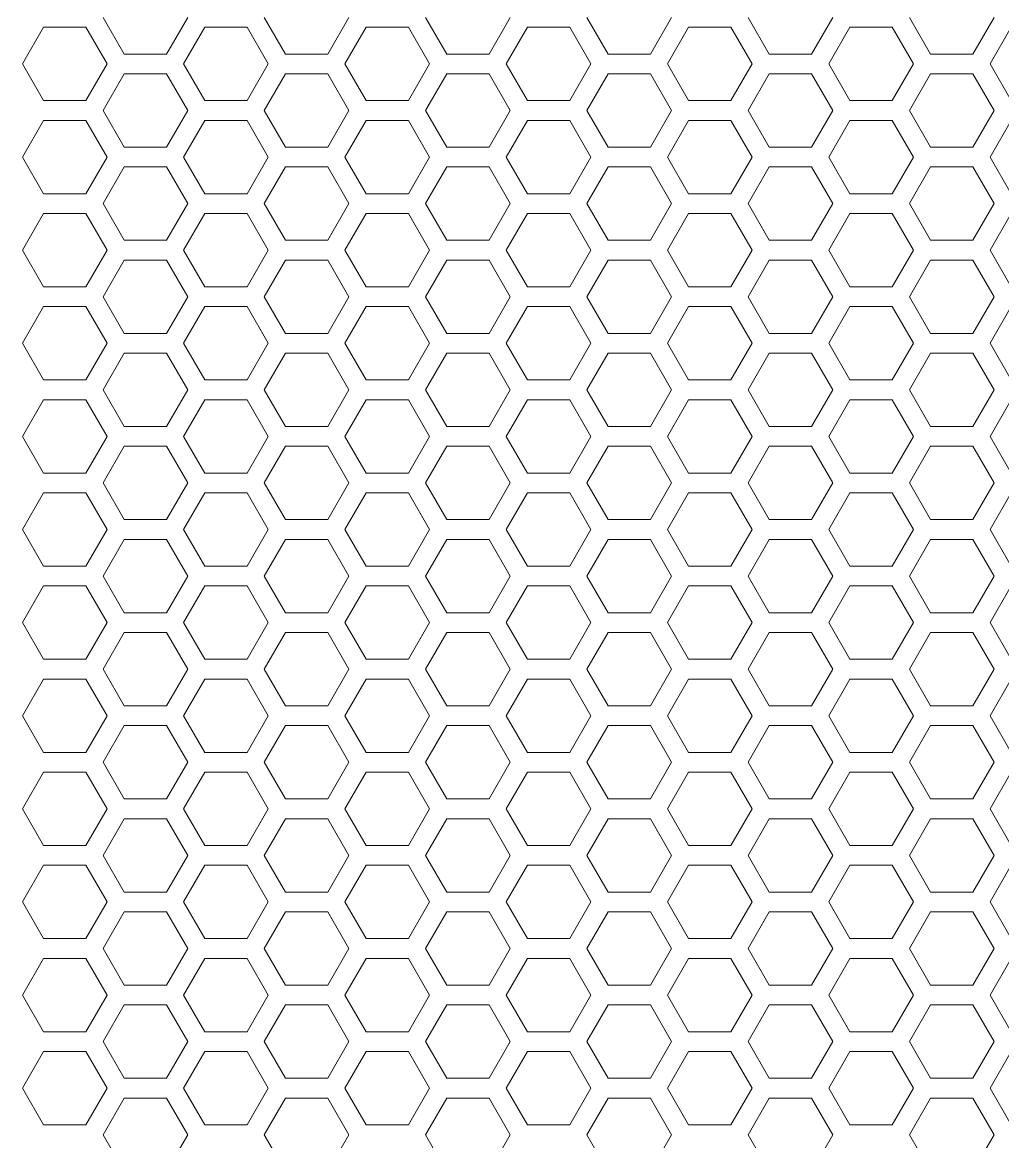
# Model space of a CAD drawing. Header units: millimetres. Extents: x 0 to 140, y -17 to 195.
# Drawn here: x 17.62 to 23.92, y 101.92 to 109.12 of the extents above; entities that cross this region are included whole.
import ezdxf

# ---------------------------------------------------------------- set-up
doc = ezdxf.new("R2010")
doc.units = ezdxf.units.MM
doc.layers.add('4203-42785_1_0', color=7, linetype='Continuous')

# ---------------------------------------------------------------- blocks, each defined once
blk = doc.blocks.new('a')
at = {"layer": '4203-42785_1_0', "color": 0, "linetype": 'ByBlock', "lineweight": 9}
for p, q in [((1506.9262, 429.5858), (1506.8194, 429.4009)), ((1507.1396, 429.5858), (1506.9262, 429.5858)), ((1507.2464, 429.4009), (1507.1396, 429.5858)), ((1507.2261, 429.6357), (1507.3328, 429.4508)), ((1507.5463, 429.4508), (1507.653, 429.6357)), ((1507.7395, 429.5858), (1507.6327, 429.4009)), ((1507.9529, 429.5858), (1507.7395, 429.5858)), ((1508.0596, 429.4009), (1507.9529, 429.5858)), ((1508.0394, 429.6357), (1508.1461, 429.4508)), ((1508.3595, 429.4508), (1508.4662, 429.6357)), ((1508.5527, 429.5858), (1508.446, 429.4009)), ((1508.7661, 429.5858), (1508.5527, 429.5858)), ((1508.8728, 429.4009), (1508.7661, 429.5858)), ((1508.8527, 429.6357), (1508.9594, 429.4508)), ((1509.1728, 429.4508), (1509.2795, 429.6357)), ((1509.366, 429.5858), (1509.2593, 429.4009)), ((1509.5794, 429.5858), (1509.366, 429.5858)), ((1509.6862, 429.4009), (1509.5794, 429.5858)), ((1509.6659, 429.6357), (1509.7726, 429.4508)), ((1509.9861, 429.4508), (1510.0928, 429.6357)), ((1510.1793, 429.5858), (1510.0725, 429.4009)), ((1510.3927, 429.5858), (1510.1793, 429.5858)), ((1510.4994, 429.4009), (1510.3927, 429.5858)), ((1510.4792, 429.6357), (1510.5859, 429.4508)), ((1510.7994, 429.4508), (1510.9061, 429.6357)), ((1510.9926, 429.5858), (1510.8858, 429.4009)), ((1511.206, 429.5858), (1510.9926, 429.5858)), ((1511.3127, 429.4009), (1511.206, 429.5858)), ((1511.2925, 429.6357), (1511.3992, 429.4508)), ((1511.6126, 429.4508), (1511.7193, 429.6357)), ((1511.8058, 429.5858), (1511.6991, 429.4009)), ((1507.3328, 429.4508), (1507.5463, 429.4508)), ((1508.1461, 429.4508), (1508.3595, 429.4508)), ((1508.9594, 429.4508), (1509.1728, 429.4508)), ((1509.7726, 429.4508), (1509.9861, 429.4508)), ((1510.5859, 429.4508), (1510.7994, 429.4508)), ((1511.3992, 429.4508), (1511.6126, 429.4508)), ((1506.8194, 429.4009), (1506.9262, 429.216)), ((1507.1396, 429.216), (1507.2464, 429.4009)), ((1507.6327, 429.4009), (1507.7395, 429.216)), ((1507.9529, 429.216), (1508.0596, 429.4009)), ((1508.446, 429.4009), (1508.5527, 429.216)), ((1508.7661, 429.216), (1508.8728, 429.4009)), ((1509.2593, 429.4009), (1509.366, 429.216)), ((1509.5794, 429.216), (1509.6862, 429.4009)), ((1510.0725, 429.4009), (1510.1793, 429.216)), ((1510.3927, 429.216), (1510.4994, 429.4009)), ((1510.8858, 429.4009), (1510.9926, 429.216)), ((1511.206, 429.216), (1511.3127, 429.4009)), ((1511.6991, 429.4009), (1511.8058, 429.216)), ((1507.3328, 429.351), (1507.2261, 429.1661)), ((1507.5463, 429.351), (1507.3328, 429.351)), ((1507.653, 429.1661), (1507.5463, 429.351)), ((1508.1461, 429.351), (1508.0394, 429.1661)), ((1508.3595, 429.351), (1508.1461, 429.351)), ((1508.4662, 429.1661), (1508.3595, 429.351)), ((1508.9594, 429.351), (1508.8527, 429.1661)), ((1509.1728, 429.351), (1508.9594, 429.351)), ((1509.2795, 429.1661), (1509.1728, 429.351)), ((1509.7726, 429.351), (1509.6659, 429.1661)), ((1509.9861, 429.351), (1509.7726, 429.351)), ((1510.0928, 429.1661), (1509.9861, 429.351)), ((1510.5859, 429.351), (1510.4792, 429.1661)), ((1510.7994, 429.351), (1510.5859, 429.351)), ((1510.9061, 429.1661), (1510.7994, 429.351)), ((1511.3992, 429.351), (1511.2925, 429.1661)), ((1511.6126, 429.351), (1511.3992, 429.351)), ((1511.7193, 429.1661), (1511.6126, 429.351)), ((1506.9262, 429.216), (1507.1396, 429.216)), ((1507.7395, 429.216), (1507.9529, 429.216)), ((1508.5527, 429.216), (1508.7661, 429.216)), ((1509.366, 429.216), (1509.5794, 429.216)), ((1510.1793, 429.216), (1510.3927, 429.216)), ((1510.9926, 429.216), (1511.206, 429.216)), ((1507.2261, 429.1661), (1507.3328, 428.9813)), ((1507.5463, 428.9813), (1507.653, 429.1661)), ((1508.0394, 429.1661), (1508.1461, 428.9813)), ((1508.3595, 428.9813), (1508.4662, 429.1661)), ((1508.8527, 429.1661), (1508.9594, 428.9813)), ((1509.1728, 428.9813), (1509.2795, 429.1661)), ((1509.6659, 429.1661), (1509.7726, 428.9813)), ((1509.9861, 428.9813), (1510.0928, 429.1661)), ((1510.4792, 429.1661), (1510.5859, 428.9813)), ((1510.7994, 428.9813), (1510.9061, 429.1661)), ((1511.2925, 429.1661), (1511.3992, 428.9813)), ((1511.6126, 428.9813), (1511.7193, 429.1661)), ((1506.9262, 429.1162), (1506.8194, 428.9314)), ((1507.1396, 429.1162), (1506.9262, 429.1162)), ((1507.2464, 428.9314), (1507.1396, 429.1162)), ((1507.7395, 429.1162), (1507.6327, 428.9314)), ((1507.9529, 429.1162), (1507.7395, 429.1162)), ((1508.0596, 428.9314), (1507.9529, 429.1162)), ((1508.5527, 429.1162), (1508.446, 428.9314)), ((1508.7661, 429.1162), (1508.5527, 429.1162)), ((1508.8728, 428.9314), (1508.7661, 429.1162)), ((1509.366, 429.1162), (1509.2593, 428.9314)), ((1509.5794, 429.1162), (1509.366, 429.1162)), ((1509.6862, 428.9314), (1509.5794, 429.1162)), ((1510.1793, 429.1162), (1510.0725, 428.9314)), ((1510.3927, 429.1162), (1510.1793, 429.1162)), ((1510.4994, 428.9314), (1510.3927, 429.1162)), ((1510.9926, 429.1162), (1510.8858, 428.9314)), ((1511.206, 429.1162), (1510.9926, 429.1162)), ((1511.3127, 428.9314), (1511.206, 429.1162)), ((1511.8058, 429.1162), (1511.6991, 428.9314)), ((1507.3328, 428.9813), (1507.5463, 428.9813)), ((1508.1461, 428.9813), (1508.3595, 428.9813)), ((1508.9594, 428.9813), (1509.1728, 428.9813)), ((1509.7726, 428.9813), (1509.9861, 428.9813)), ((1510.5859, 428.9813), (1510.7994, 428.9813)), ((1511.3992, 428.9813), (1511.6126, 428.9813)), ((1506.8194, 428.9314), (1506.9262, 428.7465)), ((1507.1396, 428.7465), (1507.2464, 428.9314)), ((1507.6327, 428.9314), (1507.7395, 428.7465)), ((1507.9529, 428.7465), (1508.0596, 428.9314)), ((1508.446, 428.9314), (1508.5527, 428.7465)), ((1508.7661, 428.7465), (1508.8728, 428.9314)), ((1509.2593, 428.9314), (1509.366, 428.7465)), ((1509.5794, 428.7465), (1509.6862, 428.9314)), ((1510.0725, 428.9314), (1510.1793, 428.7465)), ((1510.3927, 428.7465), (1510.4994, 428.9314)), ((1510.8858, 428.9314), (1510.9926, 428.7465)), ((1511.206, 428.7465), (1511.3127, 428.9314)), ((1511.6991, 428.9314), (1511.8058, 428.7465)), ((1507.3328, 428.8815), (1507.2261, 428.6966)), ((1507.5463, 428.8815), (1507.3328, 428.8815)), ((1507.653, 428.6966), (1507.5463, 428.8815)), ((1508.1461, 428.8815), (1508.0394, 428.6966)), ((1508.3595, 428.8815), (1508.1461, 428.8815)), ((1508.4662, 428.6966), (1508.3595, 428.8815)), ((1508.9594, 428.8815), (1508.8527, 428.6966)), ((1509.1728, 428.8815), (1508.9594, 428.8815)), ((1509.2795, 428.6966), (1509.1728, 428.8815)), ((1509.7726, 428.8815), (1509.6659, 428.6966)), ((1509.9861, 428.8815), (1509.7726, 428.8815)), ((1510.0928, 428.6966), (1509.9861, 428.8815)), ((1510.5859, 428.8815), (1510.4792, 428.6966)), ((1510.7994, 428.8815), (1510.5859, 428.8815)), ((1510.9061, 428.6966), (1510.7994, 428.8815)), ((1511.3992, 428.8815), (1511.2925, 428.6966)), ((1511.6126, 428.8815), (1511.3992, 428.8815)), ((1511.7193, 428.6966), (1511.6126, 428.8815)), ((1506.9262, 428.7465), (1507.1396, 428.7465)), ((1507.7395, 428.7465), (1507.9529, 428.7465)), ((1508.5527, 428.7465), (1508.7661, 428.7465)), ((1509.366, 428.7465), (1509.5794, 428.7465)), ((1510.1793, 428.7465), (1510.3927, 428.7465)), ((1510.9926, 428.7465), (1511.206, 428.7465)), ((1507.2261, 428.6966), (1507.3328, 428.5117)), ((1507.5463, 428.5117), (1507.653, 428.6966)), ((1508.0394, 428.6966), (1508.1461, 428.5117)), ((1508.3595, 428.5117), (1508.4662, 428.6966)), ((1508.8527, 428.6966), (1508.9594, 428.5117)), ((1509.1728, 428.5117), (1509.2795, 428.6966)), ((1509.6659, 428.6966), (1509.7726, 428.5117)), ((1509.9861, 428.5117), (1510.0928, 428.6966)), ((1510.4792, 428.6966), (1510.5859, 428.5117)), ((1510.7994, 428.5117), (1510.9061, 428.6966)), ((1511.2925, 428.6966), (1511.3992, 428.5117)), ((1511.6126, 428.5117), (1511.7193, 428.6966)), ((1506.9262, 428.6467), (1506.8194, 428.4618)), ((1507.1396, 428.6467), (1506.9262, 428.6467)), ((1507.2464, 428.4618), (1507.1396, 428.6467)), ((1507.7395, 428.6467), (1507.6327, 428.4618)), ((1507.9529, 428.6467), (1507.7395, 428.6467)), ((1508.0596, 428.4618), (1507.9529, 428.6467)), ((1508.5527, 428.6467), (1508.446, 428.4618)), ((1508.7661, 428.6467), (1508.5527, 428.6467)), ((1508.8728, 428.4618), (1508.7661, 428.6467)), ((1509.366, 428.6467), (1509.2593, 428.4618)), ((1509.5794, 428.6467), (1509.366, 428.6467)), ((1509.6862, 428.4618), (1509.5794, 428.6467)), ((1510.1793, 428.6467), (1510.0725, 428.4618)), ((1510.3927, 428.6467), (1510.1793, 428.6467)), ((1510.4994, 428.4618), (1510.3927, 428.6467)), ((1510.9926, 428.6467), (1510.8858, 428.4618)), ((1511.206, 428.6467), (1510.9926, 428.6467)), ((1511.3127, 428.4618), (1511.206, 428.6467)), ((1511.8058, 428.6467), (1511.6991, 428.4618)), ((1507.3328, 428.5117), (1507.5463, 428.5117)), ((1508.1461, 428.5117), (1508.3595, 428.5117)), ((1508.9594, 428.5117), (1509.1728, 428.5117)), ((1509.7726, 428.5117), (1509.9861, 428.5117)), ((1510.5859, 428.5117), (1510.7994, 428.5117)), ((1511.3992, 428.5117), (1511.6126, 428.5117)), ((1506.8194, 428.4618), (1506.9262, 428.277)), ((1507.1396, 428.277), (1507.2464, 428.4618)), ((1507.6327, 428.4618), (1507.7395, 428.277)), ((1507.9529, 428.277), (1508.0596, 428.4618)), ((1508.446, 428.4618), (1508.5527, 428.277)), ((1508.7661, 428.277), (1508.8728, 428.4618)), ((1509.2593, 428.4618), (1509.366, 428.277)), ((1509.5794, 428.277), (1509.6862, 428.4618)), ((1510.0725, 428.4618), (1510.1793, 428.277)), ((1510.3927, 428.277), (1510.4994, 428.4618)), ((1510.8858, 428.4618), (1510.9926, 428.277)), ((1511.206, 428.277), (1511.3127, 428.4618)), ((1511.6991, 428.4618), (1511.8058, 428.277)), ((1507.3328, 428.4119), (1507.2261, 428.227)), ((1507.5463, 428.4119), (1507.3328, 428.4119)), ((1507.653, 428.227), (1507.5463, 428.4119)), ((1508.1461, 428.4119), (1508.0394, 428.227)), ((1508.3595, 428.4119), (1508.1461, 428.4119)), ((1508.4662, 428.227), (1508.3595, 428.4119)), ((1508.9594, 428.4119), (1508.8527, 428.227)), ((1509.1728, 428.4119), (1508.9594, 428.4119)), ((1509.2795, 428.227), (1509.1728, 428.4119)), ((1509.7726, 428.4119), (1509.6659, 428.227)), ((1509.9861, 428.4119), (1509.7726, 428.4119)), ((1510.0928, 428.227), (1509.9861, 428.4119)), ((1510.5859, 428.4119), (1510.4792, 428.227)), ((1510.7994, 428.4119), (1510.5859, 428.4119)), ((1510.9061, 428.227), (1510.7994, 428.4119)), ((1511.3992, 428.4119), (1511.2925, 428.227)), ((1511.6126, 428.4119), (1511.3992, 428.4119)), ((1511.7193, 428.227), (1511.6126, 428.4119)), ((1506.9262, 428.277), (1507.1396, 428.277)), ((1507.2261, 428.227), (1507.3328, 428.0422)), ((1507.5463, 428.0422), (1507.653, 428.227)), ((1507.7395, 428.277), (1507.9529, 428.277)), ((1508.0394, 428.227), (1508.1461, 428.0422)), ((1508.3595, 428.0422), (1508.4662, 428.227)), ((1508.5527, 428.277), (1508.7661, 428.277)), ((1508.8527, 428.227), (1508.9594, 428.0422)), ((1509.1728, 428.0422), (1509.2795, 428.227)), ((1509.366, 428.277), (1509.5794, 428.277)), ((1509.6659, 428.227), (1509.7726, 428.0422)), ((1509.9861, 428.0422), (1510.0928, 428.227)), ((1510.1793, 428.277), (1510.3927, 428.277)), ((1510.4792, 428.227), (1510.5859, 428.0422)), ((1510.7994, 428.0422), (1510.9061, 428.227)), ((1510.9926, 428.277), (1511.206, 428.277)), ((1511.2925, 428.227), (1511.3992, 428.0422)), ((1511.6126, 428.0422), (1511.7193, 428.227)), ((1506.9262, 428.1771), (1506.8194, 427.9923)), ((1507.1396, 428.1771), (1506.9262, 428.1771)), ((1507.2464, 427.9923), (1507.1396, 428.1771)), ((1507.7395, 428.1771), (1507.6327, 427.9923)), ((1507.9529, 428.1771), (1507.7395, 428.1771)), ((1508.0596, 427.9923), (1507.9529, 428.1771)), ((1508.5527, 428.1771), (1508.446, 427.9923)), ((1508.7661, 428.1771), (1508.5527, 428.1771)), ((1508.8728, 427.9923), (1508.7661, 428.1771)), ((1509.366, 428.1771), (1509.2593, 427.9923)), ((1509.5794, 428.1771), (1509.366, 428.1771)), ((1509.6862, 427.9923), (1509.5794, 428.1771)), ((1510.1793, 428.1771), (1510.0725, 427.9923)), ((1510.3927, 428.1771), (1510.1793, 428.1771)), ((1510.4994, 427.9923), (1510.3927, 428.1771)), ((1510.9926, 428.1771), (1510.8858, 427.9923)), ((1511.206, 428.1771), (1510.9926, 428.1771)), ((1511.3127, 427.9923), (1511.206, 428.1771)), ((1511.8058, 428.1771), (1511.6991, 427.9923)), ((1507.3328, 428.0422), (1507.5463, 428.0422)), ((1508.1461, 428.0422), (1508.3595, 428.0422)), ((1508.9594, 428.0422), (1509.1728, 428.0422)), ((1509.7726, 428.0422), (1509.9861, 428.0422)), ((1510.5859, 428.0422), (1510.7994, 428.0422)), ((1511.3992, 428.0422), (1511.6126, 428.0422)), ((1506.8194, 427.9923), (1506.9262, 427.8074)), ((1507.1396, 427.8074), (1507.2464, 427.9923)), ((1507.6327, 427.9923), (1507.7395, 427.8074)), ((1507.9529, 427.8074), (1508.0596, 427.9923)), ((1508.446, 427.9923), (1508.5527, 427.8074)), ((1508.7661, 427.8074), (1508.8728, 427.9923)), ((1509.2593, 427.9923), (1509.366, 427.8074)), ((1509.5794, 427.8074), (1509.6862, 427.9923)), ((1510.0725, 427.9923), (1510.1793, 427.8074)), ((1510.3927, 427.8074), (1510.4994, 427.9923)), ((1510.8858, 427.9923), (1510.9926, 427.8074)), ((1511.206, 427.8074), (1511.3127, 427.9923)), ((1511.6991, 427.9923), (1511.8058, 427.8074)), ((1507.3328, 427.9424), (1507.2261, 427.7575)), ((1507.5463, 427.9424), (1507.3328, 427.9424)), ((1507.653, 427.7575), (1507.5463, 427.9424)), ((1508.1461, 427.9424), (1508.0394, 427.7575)), ((1508.3595, 427.9424), (1508.1461, 427.9424)), ((1508.4662, 427.7575), (1508.3595, 427.9424)), ((1508.9594, 427.9424), (1508.8527, 427.7575)), ((1509.1728, 427.9424), (1508.9594, 427.9424)), ((1509.2795, 427.7575), (1509.1728, 427.9424)), ((1509.7726, 427.9424), (1509.6659, 427.7575)), ((1509.9861, 427.9424), (1509.7726, 427.9424)), ((1510.0928, 427.7575), (1509.9861, 427.9424)), ((1510.5859, 427.9424), (1510.4792, 427.7575)), ((1510.7994, 427.9424), (1510.5859, 427.9424)), ((1510.9061, 427.7575), (1510.7994, 427.9424)), ((1511.3992, 427.9424), (1511.2925, 427.7575)), ((1511.6126, 427.9424), (1511.3992, 427.9424)), ((1511.7193, 427.7575), (1511.6126, 427.9424)), ((1506.9262, 427.8074), (1507.1396, 427.8074)), ((1507.7395, 427.8074), (1507.9529, 427.8074)), ((1508.5527, 427.8074), (1508.7661, 427.8074)), ((1509.366, 427.8074), (1509.5794, 427.8074)), ((1510.1793, 427.8074), (1510.3927, 427.8074)), ((1510.9926, 427.8074), (1511.206, 427.8074)), ((1507.2261, 427.7575), (1507.3328, 427.5726)), ((1507.5463, 427.5726), (1507.653, 427.7575)), ((1508.0394, 427.7575), (1508.1461, 427.5726)), ((1508.3595, 427.5726), (1508.4662, 427.7575)), ((1508.8527, 427.7575), (1508.9594, 427.5726)), ((1509.1728, 427.5726), (1509.2795, 427.7575)), ((1509.6659, 427.7575), (1509.7726, 427.5726)), ((1509.9861, 427.5726), (1510.0928, 427.7575)), ((1510.4792, 427.7575), (1510.5859, 427.5726)), ((1510.7994, 427.5726), (1510.9061, 427.7575)), ((1511.2925, 427.7575), (1511.3992, 427.5726)), ((1511.6126, 427.5726), (1511.7193, 427.7575)), ((1506.9262, 427.7076), (1506.8194, 427.5227)), ((1507.1396, 427.7076), (1506.9262, 427.7076)), ((1507.2464, 427.5227), (1507.1396, 427.7076)), ((1507.7395, 427.7076), (1507.6327, 427.5227)), ((1507.9529, 427.7076), (1507.7395, 427.7076)), ((1508.0596, 427.5227), (1507.9529, 427.7076)), ((1508.5527, 427.7076), (1508.446, 427.5227)), ((1508.7661, 427.7076), (1508.5527, 427.7076)), ((1508.8728, 427.5227), (1508.7661, 427.7076)), ((1509.366, 427.7076), (1509.2593, 427.5227)), ((1509.5794, 427.7076), (1509.366, 427.7076)), ((1509.6862, 427.5227), (1509.5794, 427.7076)), ((1510.1793, 427.7076), (1510.0725, 427.5227)), ((1510.3927, 427.7076), (1510.1793, 427.7076)), ((1510.4994, 427.5227), (1510.3927, 427.7076)), ((1510.9926, 427.7076), (1510.8858, 427.5227)), ((1511.206, 427.7076), (1510.9926, 427.7076)), ((1511.3127, 427.5227), (1511.206, 427.7076)), ((1511.8058, 427.7076), (1511.6991, 427.5227)), ((1507.3328, 427.5726), (1507.5463, 427.5726)), ((1508.1461, 427.5726), (1508.3595, 427.5726)), ((1508.9594, 427.5726), (1509.1728, 427.5726)), ((1509.7726, 427.5726), (1509.9861, 427.5726)), ((1510.5859, 427.5726), (1510.7994, 427.5726)), ((1511.3992, 427.5726), (1511.6126, 427.5726)), ((1506.8194, 427.5227), (1506.9262, 427.3379)), ((1507.1396, 427.3379), (1507.2464, 427.5227)), ((1507.6327, 427.5227), (1507.7395, 427.3379)), ((1507.9529, 427.3379), (1508.0596, 427.5227)), ((1508.446, 427.5227), (1508.5527, 427.3379)), ((1508.7661, 427.3379), (1508.8728, 427.5227)), ((1509.2593, 427.5227), (1509.366, 427.3379)), ((1509.5794, 427.3379), (1509.6862, 427.5227)), ((1510.0725, 427.5227), (1510.1793, 427.3379)), ((1510.3927, 427.3379), (1510.4994, 427.5227)), ((1510.8858, 427.5227), (1510.9926, 427.3379)), ((1511.206, 427.3379), (1511.3127, 427.5227)), ((1511.6991, 427.5227), (1511.8058, 427.3379)), ((1507.3328, 427.4728), (1507.2261, 427.288)), ((1507.5463, 427.4728), (1507.3328, 427.4728)), ((1507.653, 427.288), (1507.5463, 427.4728)), ((1508.1461, 427.4728), (1508.0394, 427.288)), ((1508.3595, 427.4728), (1508.1461, 427.4728)), ((1508.4662, 427.288), (1508.3595, 427.4728)), ((1508.9594, 427.4728), (1508.8527, 427.288)), ((1509.1728, 427.4728), (1508.9594, 427.4728)), ((1509.2795, 427.288), (1509.1728, 427.4728)), ((1509.7726, 427.4728), (1509.6659, 427.288)), ((1509.9861, 427.4728), (1509.7726, 427.4728)), ((1510.0928, 427.288), (1509.9861, 427.4728)), ((1510.5859, 427.4728), (1510.4792, 427.288)), ((1510.7994, 427.4728), (1510.5859, 427.4728)), ((1510.9061, 427.288), (1510.7994, 427.4728)), ((1511.3992, 427.4728), (1511.2925, 427.288)), ((1511.6126, 427.4728), (1511.3992, 427.4728)), ((1511.7193, 427.288), (1511.6126, 427.4728)), ((1506.9262, 427.3379), (1507.1396, 427.3379)), ((1507.7395, 427.3379), (1507.9529, 427.3379)), ((1508.5527, 427.3379), (1508.7661, 427.3379)), ((1509.366, 427.3379), (1509.5794, 427.3379)), ((1510.1793, 427.3379), (1510.3927, 427.3379)), ((1510.9926, 427.3379), (1511.206, 427.3379)), ((1507.2261, 427.288), (1507.3328, 427.1031)), ((1507.5463, 427.1031), (1507.653, 427.288)), ((1508.0394, 427.288), (1508.1461, 427.1031)), ((1508.3595, 427.1031), (1508.4662, 427.288)), ((1508.8527, 427.288), (1508.9594, 427.1031)), ((1509.1728, 427.1031), (1509.2795, 427.288)), ((1509.6659, 427.288), (1509.7726, 427.1031)), ((1509.9861, 427.1031), (1510.0928, 427.288)), ((1510.4792, 427.288), (1510.5859, 427.1031)), ((1510.7994, 427.1031), (1510.9061, 427.288)), ((1511.2925, 427.288), (1511.3992, 427.1031)), ((1511.6126, 427.1031), (1511.7193, 427.288)), ((1506.9262, 427.238), (1506.8194, 427.0532)), ((1507.1396, 427.238), (1506.9262, 427.238)), ((1507.2464, 427.0532), (1507.1396, 427.238)), ((1507.7395, 427.238), (1507.6327, 427.0532)), ((1507.9529, 427.238), (1507.7395, 427.238)), ((1508.0596, 427.0532), (1507.9529, 427.238)), ((1508.5527, 427.238), (1508.446, 427.0532)), ((1508.7661, 427.238), (1508.5527, 427.238)), ((1508.8728, 427.0532), (1508.7661, 427.238)), ((1509.366, 427.238), (1509.2593, 427.0532)), ((1509.5794, 427.238), (1509.366, 427.238)), ((1509.6862, 427.0532), (1509.5794, 427.238)), ((1510.1793, 427.238), (1510.0725, 427.0532)), ((1510.3927, 427.238), (1510.1793, 427.238)), ((1510.4994, 427.0532), (1510.3927, 427.238)), ((1510.9926, 427.238), (1510.8858, 427.0532)), ((1511.206, 427.238), (1510.9926, 427.238)), ((1511.3127, 427.0532), (1511.206, 427.238)), ((1511.8058, 427.238), (1511.6991, 427.0532)), ((1507.3328, 427.1031), (1507.5463, 427.1031)), ((1508.1461, 427.1031), (1508.3595, 427.1031)), ((1508.9594, 427.1031), (1509.1728, 427.1031)), ((1509.7726, 427.1031), (1509.9861, 427.1031)), ((1510.5859, 427.1031), (1510.7994, 427.1031)), ((1511.3992, 427.1031), (1511.6126, 427.1031)), ((1506.8194, 427.0532), (1506.9262, 426.8683)), ((1507.1396, 426.8683), (1507.2464, 427.0532)), ((1507.6327, 427.0532), (1507.7395, 426.8683)), ((1507.9529, 426.8683), (1508.0596, 427.0532)), ((1508.446, 427.0532), (1508.5527, 426.8683)), ((1508.7661, 426.8683), (1508.8728, 427.0532)), ((1509.2593, 427.0532), (1509.366, 426.8683)), ((1509.5794, 426.8683), (1509.6862, 427.0532)), ((1510.0725, 427.0532), (1510.1793, 426.8683)), ((1510.3927, 426.8683), (1510.4994, 427.0532)), ((1510.8858, 427.0532), (1510.9926, 426.8683)), ((1511.206, 426.8683), (1511.3127, 427.0532)), ((1511.6991, 427.0532), (1511.8058, 426.8683)), ((1507.3328, 427.0033), (1507.2261, 426.8184)), ((1507.5463, 427.0033), (1507.3328, 427.0033)), ((1507.653, 426.8184), (1507.5463, 427.0033)), ((1508.1461, 427.0033), (1508.0394, 426.8184)), ((1508.3595, 427.0033), (1508.1461, 427.0033)), ((1508.4662, 426.8184), (1508.3595, 427.0033)), ((1508.9594, 427.0033), (1508.8527, 426.8184)), ((1509.1728, 427.0033), (1508.9594, 427.0033)), ((1509.2795, 426.8184), (1509.1728, 427.0033)), ((1509.7726, 427.0033), (1509.6659, 426.8184)), ((1509.9861, 427.0033), (1509.7726, 427.0033)), ((1510.0928, 426.8184), (1509.9861, 427.0033)), ((1510.5859, 427.0033), (1510.4792, 426.8184)), ((1510.7994, 427.0033), (1510.5859, 427.0033)), ((1510.9061, 426.8184), (1510.7994, 427.0033)), ((1511.3992, 427.0033), (1511.2925, 426.8184)), ((1511.6126, 427.0033), (1511.3992, 427.0033)), ((1511.7193, 426.8184), (1511.6126, 427.0033)), ((1506.9262, 426.8683), (1507.1396, 426.8683)), ((1507.2261, 426.8184), (1507.3328, 426.6335)), ((1507.5463, 426.6335), (1507.653, 426.8184)), ((1507.7395, 426.8683), (1507.9529, 426.8683)), ((1508.0394, 426.8184), (1508.1461, 426.6335)), ((1508.3595, 426.6335), (1508.4662, 426.8184)), ((1508.5527, 426.8683), (1508.7661, 426.8683)), ((1508.8527, 426.8184), (1508.9594, 426.6335)), ((1509.1728, 426.6335), (1509.2795, 426.8184)), ((1509.366, 426.8683), (1509.5794, 426.8683)), ((1509.6659, 426.8184), (1509.7726, 426.6335)), ((1509.9861, 426.6335), (1510.0928, 426.8184)), ((1510.1793, 426.8683), (1510.3927, 426.8683)), ((1510.4792, 426.8184), (1510.5859, 426.6335)), ((1510.7994, 426.6335), (1510.9061, 426.8184)), ((1510.9926, 426.8683), (1511.206, 426.8683)), ((1511.2925, 426.8184), (1511.3992, 426.6335)), ((1511.6126, 426.6335), (1511.7193, 426.8184)), ((1506.9262, 426.7685), (1506.8194, 426.5836)), ((1507.1396, 426.7685), (1506.9262, 426.7685)), ((1507.2464, 426.5836), (1507.1396, 426.7685)), ((1507.7395, 426.7685), (1507.6327, 426.5836)), ((1507.9529, 426.7685), (1507.7395, 426.7685)), ((1508.0596, 426.5836), (1507.9529, 426.7685)), ((1508.5527, 426.7685), (1508.446, 426.5836)), ((1508.7661, 426.7685), (1508.5527, 426.7685)), ((1508.8728, 426.5836), (1508.7661, 426.7685)), ((1509.366, 426.7685), (1509.2593, 426.5836)), ((1509.5794, 426.7685), (1509.366, 426.7685)), ((1509.6862, 426.5836), (1509.5794, 426.7685)), ((1510.1793, 426.7685), (1510.0725, 426.5836)), ((1510.3927, 426.7685), (1510.1793, 426.7685)), ((1510.4994, 426.5836), (1510.3927, 426.7685)), ((1510.9926, 426.7685), (1510.8858, 426.5836)), ((1511.206, 426.7685), (1510.9926, 426.7685)), ((1511.3127, 426.5836), (1511.206, 426.7685)), ((1511.8058, 426.7685), (1511.6991, 426.5836)), ((1507.3328, 426.6335), (1507.5463, 426.6335)), ((1508.1461, 426.6335), (1508.3595, 426.6335)), ((1508.9594, 426.6335), (1509.1728, 426.6335)), ((1509.7726, 426.6335), (1509.9861, 426.6335)), ((1510.5859, 426.6335), (1510.7994, 426.6335)), ((1511.3992, 426.6335), (1511.6126, 426.6335)), ((1506.8194, 426.5836), (1506.9262, 426.3988)), ((1507.1396, 426.3988), (1507.2464, 426.5836)), ((1507.3328, 426.5337), (1507.2261, 426.3489)), ((1507.5463, 426.5337), (1507.3328, 426.5337)), ((1507.653, 426.3489), (1507.5463, 426.5337)), ((1507.6327, 426.5836), (1507.7395, 426.3988)), ((1507.9529, 426.3988), (1508.0596, 426.5836)), ((1508.1461, 426.5337), (1508.0394, 426.3489)), ((1508.3595, 426.5337), (1508.1461, 426.5337)), ((1508.4662, 426.3489), (1508.3595, 426.5337)), ((1508.446, 426.5836), (1508.5527, 426.3988)), ((1508.7661, 426.3988), (1508.8728, 426.5836)), ((1508.9594, 426.5337), (1508.8527, 426.3489)), ((1509.1728, 426.5337), (1508.9594, 426.5337)), ((1509.2795, 426.3489), (1509.1728, 426.5337)), ((1509.2593, 426.5836), (1509.366, 426.3988)), ((1509.5794, 426.3988), (1509.6862, 426.5836)), ((1509.7726, 426.5337), (1509.6659, 426.3489)), ((1509.9861, 426.5337), (1509.7726, 426.5337)), ((1510.0928, 426.3489), (1509.9861, 426.5337)), ((1510.0725, 426.5836), (1510.1793, 426.3988)), ((1510.3927, 426.3988), (1510.4994, 426.5836)), ((1510.5859, 426.5337), (1510.4792, 426.3489)), ((1510.7994, 426.5337), (1510.5859, 426.5337)), ((1510.9061, 426.3489), (1510.7994, 426.5337)), ((1510.8858, 426.5836), (1510.9926, 426.3988)), ((1511.206, 426.3988), (1511.3127, 426.5836)), ((1511.3992, 426.5337), (1511.2925, 426.3489)), ((1511.6126, 426.5337), (1511.3992, 426.5337)), ((1511.7193, 426.3489), (1511.6126, 426.5337)), ((1511.6991, 426.5836), (1511.8058, 426.3988)), ((1506.9262, 426.3988), (1507.1396, 426.3988)), ((1507.7395, 426.3988), (1507.9529, 426.3988)), ((1508.5527, 426.3988), (1508.7661, 426.3988)), ((1509.366, 426.3988), (1509.5794, 426.3988)), ((1510.1793, 426.3988), (1510.3927, 426.3988)), ((1510.9926, 426.3988), (1511.206, 426.3988)), ((1507.2261, 426.3489), (1507.3328, 426.164)), ((1507.5463, 426.164), (1507.653, 426.3489)), ((1508.0394, 426.3489), (1508.1461, 426.164)), ((1508.3595, 426.164), (1508.4662, 426.3489)), ((1508.8527, 426.3489), (1508.9594, 426.164)), ((1509.1728, 426.164), (1509.2795, 426.3489)), ((1509.6659, 426.3489), (1509.7726, 426.164)), ((1509.9861, 426.164), (1510.0928, 426.3489)), ((1510.4792, 426.3489), (1510.5859, 426.164)), ((1510.7994, 426.164), (1510.9061, 426.3489)), ((1511.2925, 426.3489), (1511.3992, 426.164)), ((1511.6126, 426.164), (1511.7193, 426.3489)), ((1506.9262, 426.299), (1506.8194, 426.1141)), ((1507.1396, 426.299), (1506.9262, 426.299)), ((1507.2464, 426.1141), (1507.1396, 426.299)), ((1507.7395, 426.299), (1507.6327, 426.1141)), ((1507.9529, 426.299), (1507.7395, 426.299)), ((1508.0596, 426.1141), (1507.9529, 426.299)), ((1508.5527, 426.299), (1508.446, 426.1141)), ((1508.7661, 426.299), (1508.5527, 426.299)), ((1508.8728, 426.1141), (1508.7661, 426.299)), ((1509.366, 426.299), (1509.2593, 426.1141)), ((1509.5794, 426.299), (1509.366, 426.299)), ((1509.6862, 426.1141), (1509.5794, 426.299)), ((1510.1793, 426.299), (1510.0725, 426.1141)), ((1510.3927, 426.299), (1510.1793, 426.299)), ((1510.4994, 426.1141), (1510.3927, 426.299)), ((1510.9926, 426.299), (1510.8858, 426.1141)), ((1511.206, 426.299), (1510.9926, 426.299)), ((1511.3127, 426.1141), (1511.206, 426.299)), ((1511.8058, 426.299), (1511.6991, 426.1141)), ((1507.3328, 426.164), (1507.5463, 426.164)), ((1508.1461, 426.164), (1508.3595, 426.164)), ((1508.9594, 426.164), (1509.1728, 426.164)), ((1509.7726, 426.164), (1509.9861, 426.164)), ((1510.5859, 426.164), (1510.7994, 426.164)), ((1511.3992, 426.164), (1511.6126, 426.164)), ((1506.8194, 426.1141), (1506.9262, 425.9292)), ((1507.1396, 425.9292), (1507.2464, 426.1141)), ((1507.6327, 426.1141), (1507.7395, 425.9292)), ((1507.9529, 425.9292), (1508.0596, 426.1141)), ((1508.446, 426.1141), (1508.5527, 425.9292)), ((1508.7661, 425.9292), (1508.8728, 426.1141)), ((1509.2593, 426.1141), (1509.366, 425.9292)), ((1509.5794, 425.9292), (1509.6862, 426.1141)), ((1510.0725, 426.1141), (1510.1793, 425.9292)), ((1510.3927, 425.9292), (1510.4994, 426.1141)), ((1510.8858, 426.1141), (1510.9926, 425.9292)), ((1511.206, 425.9292), (1511.3127, 426.1141)), ((1511.6991, 426.1141), (1511.8058, 425.9292)), ((1507.3328, 426.0642), (1507.2261, 425.8793)), ((1507.5463, 426.0642), (1507.3328, 426.0642)), ((1507.653, 425.8793), (1507.5463, 426.0642)), ((1508.1461, 426.0642), (1508.0394, 425.8793)), ((1508.3595, 426.0642), (1508.1461, 426.0642)), ((1508.4662, 425.8793), (1508.3595, 426.0642)), ((1508.9594, 426.0642), (1508.8527, 425.8793)), ((1509.1728, 426.0642), (1508.9594, 426.0642)), ((1509.2795, 425.8793), (1509.1728, 426.0642)), ((1509.7726, 426.0642), (1509.6659, 425.8793)), ((1509.9861, 426.0642), (1509.7726, 426.0642)), ((1510.0928, 425.8793), (1509.9861, 426.0642)), ((1510.5859, 426.0642), (1510.4792, 425.8793)), ((1510.7994, 426.0642), (1510.5859, 426.0642)), ((1510.9061, 425.8793), (1510.7994, 426.0642)), ((1511.3992, 426.0642), (1511.2925, 425.8793)), ((1511.6126, 426.0642), (1511.3992, 426.0642)), ((1511.7193, 425.8793), (1511.6126, 426.0642)), ((1506.9262, 425.9292), (1507.1396, 425.9292)), ((1507.7395, 425.9292), (1507.9529, 425.9292)), ((1508.5527, 425.9292), (1508.7661, 425.9292)), ((1509.366, 425.9292), (1509.5794, 425.9292)), ((1510.1793, 425.9292), (1510.3927, 425.9292)), ((1510.9926, 425.9292), (1511.206, 425.9292)), ((1507.2261, 425.8793), (1507.3328, 425.6945)), ((1507.5463, 425.6945), (1507.653, 425.8793)), ((1508.0394, 425.8793), (1508.1461, 425.6945)), ((1508.3595, 425.6945), (1508.4662, 425.8793)), ((1508.8527, 425.8793), (1508.9594, 425.6945)), ((1509.1728, 425.6945), (1509.2795, 425.8793)), ((1509.6659, 425.8793), (1509.7726, 425.6945)), ((1509.9861, 425.6945), (1510.0928, 425.8793)), ((1510.4792, 425.8793), (1510.5859, 425.6945)), ((1510.7994, 425.6945), (1510.9061, 425.8793)), ((1511.2925, 425.8793), (1511.3992, 425.6945)), ((1511.6126, 425.6945), (1511.7193, 425.8793)), ((1506.9262, 425.8294), (1506.8194, 425.6446)), ((1507.1396, 425.8294), (1506.9262, 425.8294)), ((1507.2464, 425.6446), (1507.1396, 425.8294)), ((1507.7395, 425.8294), (1507.6327, 425.6446)), ((1507.9529, 425.8294), (1507.7395, 425.8294)), ((1508.0596, 425.6446), (1507.9529, 425.8294)), ((1508.5527, 425.8294), (1508.446, 425.6446)), ((1508.7661, 425.8294), (1508.5527, 425.8294)), ((1508.8728, 425.6446), (1508.7661, 425.8294)), ((1509.366, 425.8294), (1509.2593, 425.6446)), ((1509.5794, 425.8294), (1509.366, 425.8294)), ((1509.6862, 425.6446), (1509.5794, 425.8294)), ((1510.1793, 425.8294), (1510.0725, 425.6446)), ((1510.3927, 425.8294), (1510.1793, 425.8294)), ((1510.4994, 425.6446), (1510.3927, 425.8294)), ((1510.9926, 425.8294), (1510.8858, 425.6446)), ((1511.206, 425.8294), (1510.9926, 425.8294)), ((1511.3127, 425.6446), (1511.206, 425.8294)), ((1511.8058, 425.8294), (1511.6991, 425.6446)), ((1507.3328, 425.6945), (1507.5463, 425.6945)), ((1508.1461, 425.6945), (1508.3595, 425.6945)), ((1508.9594, 425.6945), (1509.1728, 425.6945)), ((1509.7726, 425.6945), (1509.9861, 425.6945)), ((1510.5859, 425.6945), (1510.7994, 425.6945)), ((1511.3992, 425.6945), (1511.6126, 425.6945)), ((1506.8194, 425.6446), (1506.9262, 425.4597)), ((1507.1396, 425.4597), (1507.2464, 425.6446)), ((1507.6327, 425.6446), (1507.7395, 425.4597)), ((1507.9529, 425.4597), (1508.0596, 425.6446)), ((1508.446, 425.6446), (1508.5527, 425.4597)), ((1508.7661, 425.4597), (1508.8728, 425.6446)), ((1509.2593, 425.6446), (1509.366, 425.4597)), ((1509.5794, 425.4597), (1509.6862, 425.6446)), ((1510.0725, 425.6446), (1510.1793, 425.4597)), ((1510.3927, 425.4597), (1510.4994, 425.6446)), ((1510.8858, 425.6446), (1510.9926, 425.4597)), ((1511.206, 425.4597), (1511.3127, 425.6446)), ((1511.6991, 425.6446), (1511.8058, 425.4597)), ((1507.3328, 425.5946), (1507.2261, 425.4098)), ((1507.5463, 425.5946), (1507.3328, 425.5946)), ((1507.653, 425.4098), (1507.5463, 425.5946)), ((1508.1461, 425.5946), (1508.0394, 425.4098)), ((1508.3595, 425.5946), (1508.1461, 425.5946)), ((1508.4662, 425.4098), (1508.3595, 425.5946)), ((1508.9594, 425.5946), (1508.8527, 425.4098)), ((1509.1728, 425.5946), (1508.9594, 425.5946)), ((1509.2795, 425.4098), (1509.1728, 425.5946)), ((1509.7726, 425.5946), (1509.6659, 425.4098)), ((1509.9861, 425.5946), (1509.7726, 425.5946)), ((1510.0928, 425.4098), (1509.9861, 425.5946)), ((1510.5859, 425.5946), (1510.4792, 425.4098)), ((1510.7994, 425.5946), (1510.5859, 425.5946)), ((1510.9061, 425.4098), (1510.7994, 425.5946)), ((1511.3992, 425.5946), (1511.2925, 425.4098)), ((1511.6126, 425.5946), (1511.3992, 425.5946)), ((1511.7193, 425.4098), (1511.6126, 425.5946)), ((1506.9262, 425.4597), (1507.1396, 425.4597)), ((1507.2261, 425.4098), (1507.3328, 425.2249)), ((1507.5463, 425.2249), (1507.653, 425.4098)), ((1507.7395, 425.4597), (1507.9529, 425.4597)), ((1508.0394, 425.4098), (1508.1461, 425.2249)), ((1508.3595, 425.2249), (1508.4662, 425.4098)), ((1508.5527, 425.4597), (1508.7661, 425.4597)), ((1508.8527, 425.4098), (1508.9594, 425.2249)), ((1509.1728, 425.2249), (1509.2795, 425.4098)), ((1509.366, 425.4597), (1509.5794, 425.4597)), ((1509.6659, 425.4098), (1509.7726, 425.2249)), ((1509.9861, 425.2249), (1510.0928, 425.4098)), ((1510.1793, 425.4597), (1510.3927, 425.4597)), ((1510.4792, 425.4098), (1510.5859, 425.2249)), ((1510.7994, 425.2249), (1510.9061, 425.4098)), ((1510.9926, 425.4597), (1511.206, 425.4597)), ((1511.2925, 425.4098), (1511.3992, 425.2249)), ((1511.6126, 425.2249), (1511.7193, 425.4098)), ((1506.9262, 425.3599), (1506.8194, 425.175)), ((1507.1396, 425.3599), (1506.9262, 425.3599)), ((1507.2464, 425.175), (1507.1396, 425.3599)), ((1507.7395, 425.3599), (1507.6327, 425.175)), ((1507.9529, 425.3599), (1507.7395, 425.3599)), ((1508.0596, 425.175), (1507.9529, 425.3599)), ((1508.5527, 425.3599), (1508.446, 425.175)), ((1508.7661, 425.3599), (1508.5527, 425.3599)), ((1508.8728, 425.175), (1508.7661, 425.3599)), ((1509.366, 425.3599), (1509.2593, 425.175)), ((1509.5794, 425.3599), (1509.366, 425.3599)), ((1509.6862, 425.175), (1509.5794, 425.3599)), ((1510.1793, 425.3599), (1510.0725, 425.175)), ((1510.3927, 425.3599), (1510.1793, 425.3599)), ((1510.4994, 425.175), (1510.3927, 425.3599)), ((1510.9926, 425.3599), (1510.8858, 425.175)), ((1511.206, 425.3599), (1510.9926, 425.3599)), ((1511.3127, 425.175), (1511.206, 425.3599)), ((1511.8058, 425.3599), (1511.6991, 425.175)), ((1507.3328, 425.2249), (1507.5463, 425.2249)), ((1508.1461, 425.2249), (1508.3595, 425.2249)), ((1508.9594, 425.2249), (1509.1728, 425.2249)), ((1509.7726, 425.2249), (1509.9861, 425.2249)), ((1510.5859, 425.2249), (1510.7994, 425.2249)), ((1511.3992, 425.2249), (1511.6126, 425.2249)), ((1506.8194, 425.175), (1506.9262, 424.9901)), ((1507.1396, 424.9901), (1507.2464, 425.175)), ((1507.3328, 425.1251), (1507.2261, 424.9402)), ((1507.5463, 425.1251), (1507.3328, 425.1251)), ((1507.653, 424.9402), (1507.5463, 425.1251)), ((1507.6327, 425.175), (1507.7395, 424.9901)), ((1507.9529, 424.9901), (1508.0596, 425.175)), ((1508.1461, 425.1251), (1508.0394, 424.9402)), ((1508.3595, 425.1251), (1508.1461, 425.1251)), ((1508.4662, 424.9402), (1508.3595, 425.1251)), ((1508.446, 425.175), (1508.5527, 424.9901)), ((1508.7661, 424.9901), (1508.8728, 425.175)), ((1508.9594, 425.1251), (1508.8527, 424.9402)), ((1509.1728, 425.1251), (1508.9594, 425.1251)), ((1509.2795, 424.9402), (1509.1728, 425.1251)), ((1509.2593, 425.175), (1509.366, 424.9901)), ((1509.5794, 424.9901), (1509.6862, 425.175)), ((1509.7726, 425.1251), (1509.6659, 424.9402)), ((1509.9861, 425.1251), (1509.7726, 425.1251)), ((1510.0928, 424.9402), (1509.9861, 425.1251)), ((1510.0725, 425.175), (1510.1793, 424.9901)), ((1510.3927, 424.9901), (1510.4994, 425.175)), ((1510.5859, 425.1251), (1510.4792, 424.9402)), ((1510.7994, 425.1251), (1510.5859, 425.1251)), ((1510.9061, 424.9402), (1510.7994, 425.1251)), ((1510.8858, 425.175), (1510.9926, 424.9901)), ((1511.206, 424.9901), (1511.3127, 425.175)), ((1511.3992, 425.1251), (1511.2925, 424.9402)), ((1511.6126, 425.1251), (1511.3992, 425.1251)), ((1511.7193, 424.9402), (1511.6126, 425.1251)), ((1511.6991, 425.175), (1511.8058, 424.9901)), ((1506.9262, 424.9901), (1507.1396, 424.9901)), ((1507.7395, 424.9901), (1507.9529, 424.9901)), ((1508.5527, 424.9901), (1508.7661, 424.9901)), ((1509.366, 424.9901), (1509.5794, 424.9901)), ((1510.1793, 424.9901), (1510.3927, 424.9901)), ((1510.9926, 424.9901), (1511.206, 424.9901)), ((1507.2261, 424.9402), (1507.3328, 424.7554)), ((1507.5463, 424.7554), (1507.653, 424.9402)), ((1508.0394, 424.9402), (1508.1461, 424.7554)), ((1508.3595, 424.7554), (1508.4662, 424.9402)), ((1508.8527, 424.9402), (1508.9594, 424.7554)), ((1509.1728, 424.7554), (1509.2795, 424.9402)), ((1509.6659, 424.9402), (1509.7726, 424.7554)), ((1509.9861, 424.7554), (1510.0928, 424.9402)), ((1510.4792, 424.9402), (1510.5859, 424.7554)), ((1510.7994, 424.7554), (1510.9061, 424.9402)), ((1511.2925, 424.9402), (1511.3992, 424.7554)), ((1511.6126, 424.7554), (1511.7193, 424.9402)), ((1506.9262, 424.8903), (1506.8194, 424.7055)), ((1507.1396, 424.8903), (1506.9262, 424.8903)), ((1507.2464, 424.7055), (1507.1396, 424.8903)), ((1507.7395, 424.8903), (1507.6327, 424.7055)), ((1507.9529, 424.8903), (1507.7395, 424.8903)), ((1508.0596, 424.7055), (1507.9529, 424.8903)), ((1508.5527, 424.8903), (1508.446, 424.7055)), ((1508.7661, 424.8903), (1508.5527, 424.8903)), ((1508.8728, 424.7055), (1508.7661, 424.8903)), ((1509.366, 424.8903), (1509.2593, 424.7055)), ((1509.5794, 424.8903), (1509.366, 424.8903)), ((1509.6862, 424.7055), (1509.5794, 424.8903)), ((1510.1793, 424.8903), (1510.0725, 424.7055)), ((1510.3927, 424.8903), (1510.1793, 424.8903)), ((1510.4994, 424.7055), (1510.3927, 424.8903)), ((1510.9926, 424.8903), (1510.8858, 424.7055)), ((1511.206, 424.8903), (1510.9926, 424.8903)), ((1511.3127, 424.7055), (1511.206, 424.8903)), ((1511.8058, 424.8903), (1511.6991, 424.7055)), ((1507.3328, 424.7554), (1507.5463, 424.7554)), ((1508.1461, 424.7554), (1508.3595, 424.7554)), ((1508.9594, 424.7554), (1509.1728, 424.7554)), ((1509.7726, 424.7554), (1509.9861, 424.7554)), ((1510.5859, 424.7554), (1510.7994, 424.7554)), ((1511.3992, 424.7554), (1511.6126, 424.7554)), ((1506.8194, 424.7055), (1506.9262, 424.5206)), ((1507.1396, 424.5206), (1507.2464, 424.7055)), ((1507.6327, 424.7055), (1507.7395, 424.5206)), ((1507.9529, 424.5206), (1508.0596, 424.7055)), ((1508.446, 424.7055), (1508.5527, 424.5206)), ((1508.7661, 424.5206), (1508.8728, 424.7055)), ((1509.2593, 424.7055), (1509.366, 424.5206)), ((1509.5794, 424.5206), (1509.6862, 424.7055)), ((1510.0725, 424.7055), (1510.1793, 424.5206)), ((1510.3927, 424.5206), (1510.4994, 424.7055)), ((1510.8858, 424.7055), (1510.9926, 424.5206)), ((1511.206, 424.5206), (1511.3127, 424.7055)), ((1511.6991, 424.7055), (1511.8058, 424.5206)), ((1507.3328, 424.6556), (1507.2261, 424.4707)), ((1507.5463, 424.6556), (1507.3328, 424.6556)), ((1507.653, 424.4707), (1507.5463, 424.6556)), ((1508.1461, 424.6556), (1508.0394, 424.4707)), ((1508.3595, 424.6556), (1508.1461, 424.6556)), ((1508.4662, 424.4707), (1508.3595, 424.6556)), ((1508.9594, 424.6556), (1508.8527, 424.4707)), ((1509.1728, 424.6556), (1508.9594, 424.6556)), ((1509.2795, 424.4707), (1509.1728, 424.6556)), ((1509.7726, 424.6556), (1509.6659, 424.4707)), ((1509.9861, 424.6556), (1509.7726, 424.6556)), ((1510.0928, 424.4707), (1509.9861, 424.6556)), ((1510.5859, 424.6556), (1510.4792, 424.4707)), ((1510.7994, 424.6556), (1510.5859, 424.6556)), ((1510.9061, 424.4707), (1510.7994, 424.6556)), ((1511.3992, 424.6556), (1511.2925, 424.4707)), ((1511.6126, 424.6556), (1511.3992, 424.6556)), ((1511.7193, 424.4707), (1511.6126, 424.6556)), ((1506.9262, 424.5206), (1507.1396, 424.5206)), ((1507.7395, 424.5206), (1507.9529, 424.5206)), ((1508.5527, 424.5206), (1508.7661, 424.5206)), ((1509.366, 424.5206), (1509.5794, 424.5206)), ((1510.1793, 424.5206), (1510.3927, 424.5206)), ((1510.9926, 424.5206), (1511.206, 424.5206)), ((1507.2261, 424.4707), (1507.3328, 424.2858)), ((1507.5463, 424.2858), (1507.653, 424.4707)), ((1508.0394, 424.4707), (1508.1461, 424.2858)), ((1508.3595, 424.2858), (1508.4662, 424.4707)), ((1508.8527, 424.4707), (1508.9594, 424.2858)), ((1509.1728, 424.2858), (1509.2795, 424.4707)), ((1509.6659, 424.4707), (1509.7726, 424.2858)), ((1509.9861, 424.2858), (1510.0928, 424.4707)), ((1510.4792, 424.4707), (1510.5859, 424.2858)), ((1510.7994, 424.2858), (1510.9061, 424.4707)), ((1511.2925, 424.4707), (1511.3992, 424.2858)), ((1511.6126, 424.2858), (1511.7193, 424.4707)), ((1506.9262, 424.4208), (1506.8194, 424.2359)), ((1507.1396, 424.4208), (1506.9262, 424.4208)), ((1507.2464, 424.2359), (1507.1396, 424.4208)), ((1507.7395, 424.4208), (1507.6327, 424.2359)), ((1507.9529, 424.4208), (1507.7395, 424.4208)), ((1508.0596, 424.2359), (1507.9529, 424.4208)), ((1508.5527, 424.4208), (1508.446, 424.2359)), ((1508.7661, 424.4208), (1508.5527, 424.4208)), ((1508.8728, 424.2359), (1508.7661, 424.4208)), ((1509.366, 424.4208), (1509.2593, 424.2359)), ((1509.5794, 424.4208), (1509.366, 424.4208)), ((1509.6862, 424.2359), (1509.5794, 424.4208)), ((1510.1793, 424.4208), (1510.0725, 424.2359)), ((1510.3927, 424.4208), (1510.1793, 424.4208)), ((1510.4994, 424.2359), (1510.3927, 424.4208)), ((1510.9926, 424.4208), (1510.8858, 424.2359)), ((1511.206, 424.4208), (1510.9926, 424.4208)), ((1511.3127, 424.2359), (1511.206, 424.4208)), ((1511.8058, 424.4208), (1511.6991, 424.2359)), ((1507.3328, 424.2858), (1507.5463, 424.2858)), ((1508.1461, 424.2858), (1508.3595, 424.2858)), ((1508.9594, 424.2858), (1509.1728, 424.2858)), ((1509.7726, 424.2858), (1509.9861, 424.2858)), ((1510.5859, 424.2858), (1510.7994, 424.2858)), ((1511.3992, 424.2858), (1511.6126, 424.2858)), ((1506.8194, 424.2359), (1506.9262, 424.0511)), ((1507.1396, 424.0511), (1507.2464, 424.2359)), ((1507.6327, 424.2359), (1507.7395, 424.0511)), ((1507.9529, 424.0511), (1508.0596, 424.2359)), ((1508.446, 424.2359), (1508.5527, 424.0511)), ((1508.7661, 424.0511), (1508.8728, 424.2359)), ((1509.2593, 424.2359), (1509.366, 424.0511)), ((1509.5794, 424.0511), (1509.6862, 424.2359)), ((1510.0725, 424.2359), (1510.1793, 424.0511)), ((1510.3927, 424.0511), (1510.4994, 424.2359)), ((1510.8858, 424.2359), (1510.9926, 424.0511)), ((1511.206, 424.0511), (1511.3127, 424.2359)), ((1511.6991, 424.2359), (1511.8058, 424.0511)), ((1507.3328, 424.186), (1507.2261, 424.0011)), ((1507.5463, 424.186), (1507.3328, 424.186)), ((1507.653, 424.0011), (1507.5463, 424.186)), ((1508.1461, 424.186), (1508.0394, 424.0011)), ((1508.3595, 424.186), (1508.1461, 424.186)), ((1508.4662, 424.0011), (1508.3595, 424.186)), ((1508.9594, 424.186), (1508.8527, 424.0011)), ((1509.1728, 424.186), (1508.9594, 424.186)), ((1509.2795, 424.0011), (1509.1728, 424.186)), ((1509.7726, 424.186), (1509.6659, 424.0011)), ((1509.9861, 424.186), (1509.7726, 424.186)), ((1510.0928, 424.0011), (1509.9861, 424.186)), ((1510.5859, 424.186), (1510.4792, 424.0011)), ((1510.7994, 424.186), (1510.5859, 424.186)), ((1510.9061, 424.0011), (1510.7994, 424.186)), ((1511.3992, 424.186), (1511.2925, 424.0011)), ((1511.6126, 424.186), (1511.3992, 424.186)), ((1511.7193, 424.0011), (1511.6126, 424.186)), ((1506.9262, 424.0511), (1507.1396, 424.0511)), ((1507.7395, 424.0511), (1507.9529, 424.0511)), ((1508.5527, 424.0511), (1508.7661, 424.0511)), ((1509.366, 424.0511), (1509.5794, 424.0511)), ((1510.1793, 424.0511), (1510.3927, 424.0511)), ((1510.9926, 424.0511), (1511.206, 424.0511)), ((1507.2261, 424.0011), (1507.3328, 423.8163)), ((1507.5463, 423.8163), (1507.653, 424.0011)), ((1508.0394, 424.0011), (1508.1461, 423.8163)), ((1508.3595, 423.8163), (1508.4662, 424.0011)), ((1508.8527, 424.0011), (1508.9594, 423.8163)), ((1509.1728, 423.8163), (1509.2795, 424.0011)), ((1509.6659, 424.0011), (1509.7726, 423.8163)), ((1509.9861, 423.8163), (1510.0928, 424.0011)), ((1510.4792, 424.0011), (1510.5859, 423.8163)), ((1510.7994, 423.8163), (1510.9061, 424.0011)), ((1511.2925, 424.0011), (1511.3992, 423.8163)), ((1511.6126, 423.8163), (1511.7193, 424.0011))]:
    blk.add_line(p, q, dxfattribs=at)

msp = doc.modelspace()

# ---------------------------------------------------------------- block references
at = {"lineweight": 15, "xscale": 1.275468447124703, "yscale": 1.275468447124703, "zscale": 1.275468447124703}
msp.add_blockref('a', (-1904.2843, -438.8363), dxfattribs=at)

doc.saveas('drawing.dxf')
